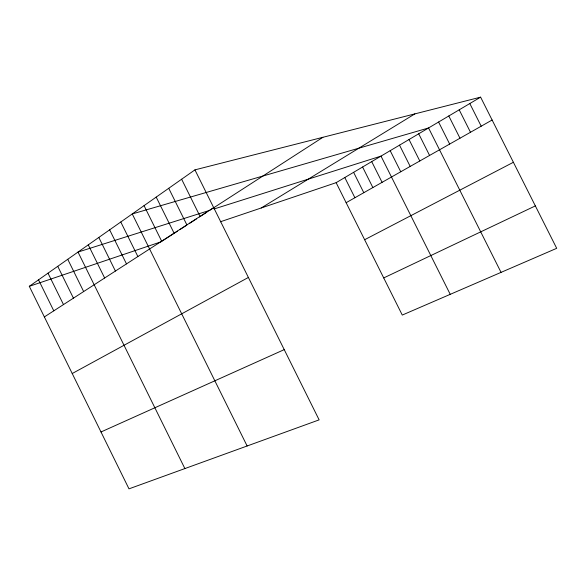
<?xml version="1.0" encoding="UTF-8"?>
<svg xmlns="http://www.w3.org/2000/svg" width="586" height="586" viewBox="0 0 586 586"><rect width="100%" height="100%" fill="white"/><g stroke="black" fill="none" stroke-linecap="round" stroke-linejoin="round"><path stroke-width="0.88" d="M194.933 169.867L319.128 419.869L128.986 488.849L29.3 286.32L194.933 169.867L480.608 97.151L556.7 248.318L402.274 315.07L336.137 182.671L220.321 221.794M44.36 316.923L213.685 207.612M177.543 231.118L160.872 241.879L29.3 286.32M179.741 229.697L186.495 225.339M189.498 223.398L196.413 218.937M199.482 216.959L206.785 212.249M322.923 137.292L209.7 210.359L78.019 252.068L184.876 468.566M261.195 207.986L414.873 113.889M336.137 182.671L480.608 97.151M346.136 202.705L492.115 120.02M72.225 373.524L248.376 277.456M364.631 239.725L513.387 162.285M383.72 277.932L535.348 205.906M100.99 431.977L284.232 349.622M214.036 208.99L381.01 156.11L450.231 294.34M469.804 103.546L481.201 126.195M459.204 109.824L470.492 132.268M448.803 115.977L459.981 138.215M438.592 122.027L449.66 144.068M501.052 272.373L428.556 127.96L132.253 213.941L247.124 445.99M418.712 133.791L429.575 155.444M409.035 139.519L419.796 160.982M399.527 145.145L410.193 166.424M390.188 150.675L400.751 171.764M371.714 161.611L382.094 182.334M362.588 167.01L372.864 187.564M353.614 172.321L363.803 192.699M344.802 177.543L354.896 197.738M181.631 179.221L200.082 216.395M168.724 188.296L186.89 224.914M156.206 197.101L174.086 233.177M144.053 205.642L161.663 241.198M120.789 221.999L137.878 256.551M109.648 229.837L126.488 263.905M98.814 237.447L115.413 271.054M88.274 244.86L104.645 278.006M67.742 259.29L83.659 291.557M57.743 266.322L73.433 298.157M48.008 273.171L63.486 304.581M38.53 279.83L53.795 310.836"/></g></svg>
